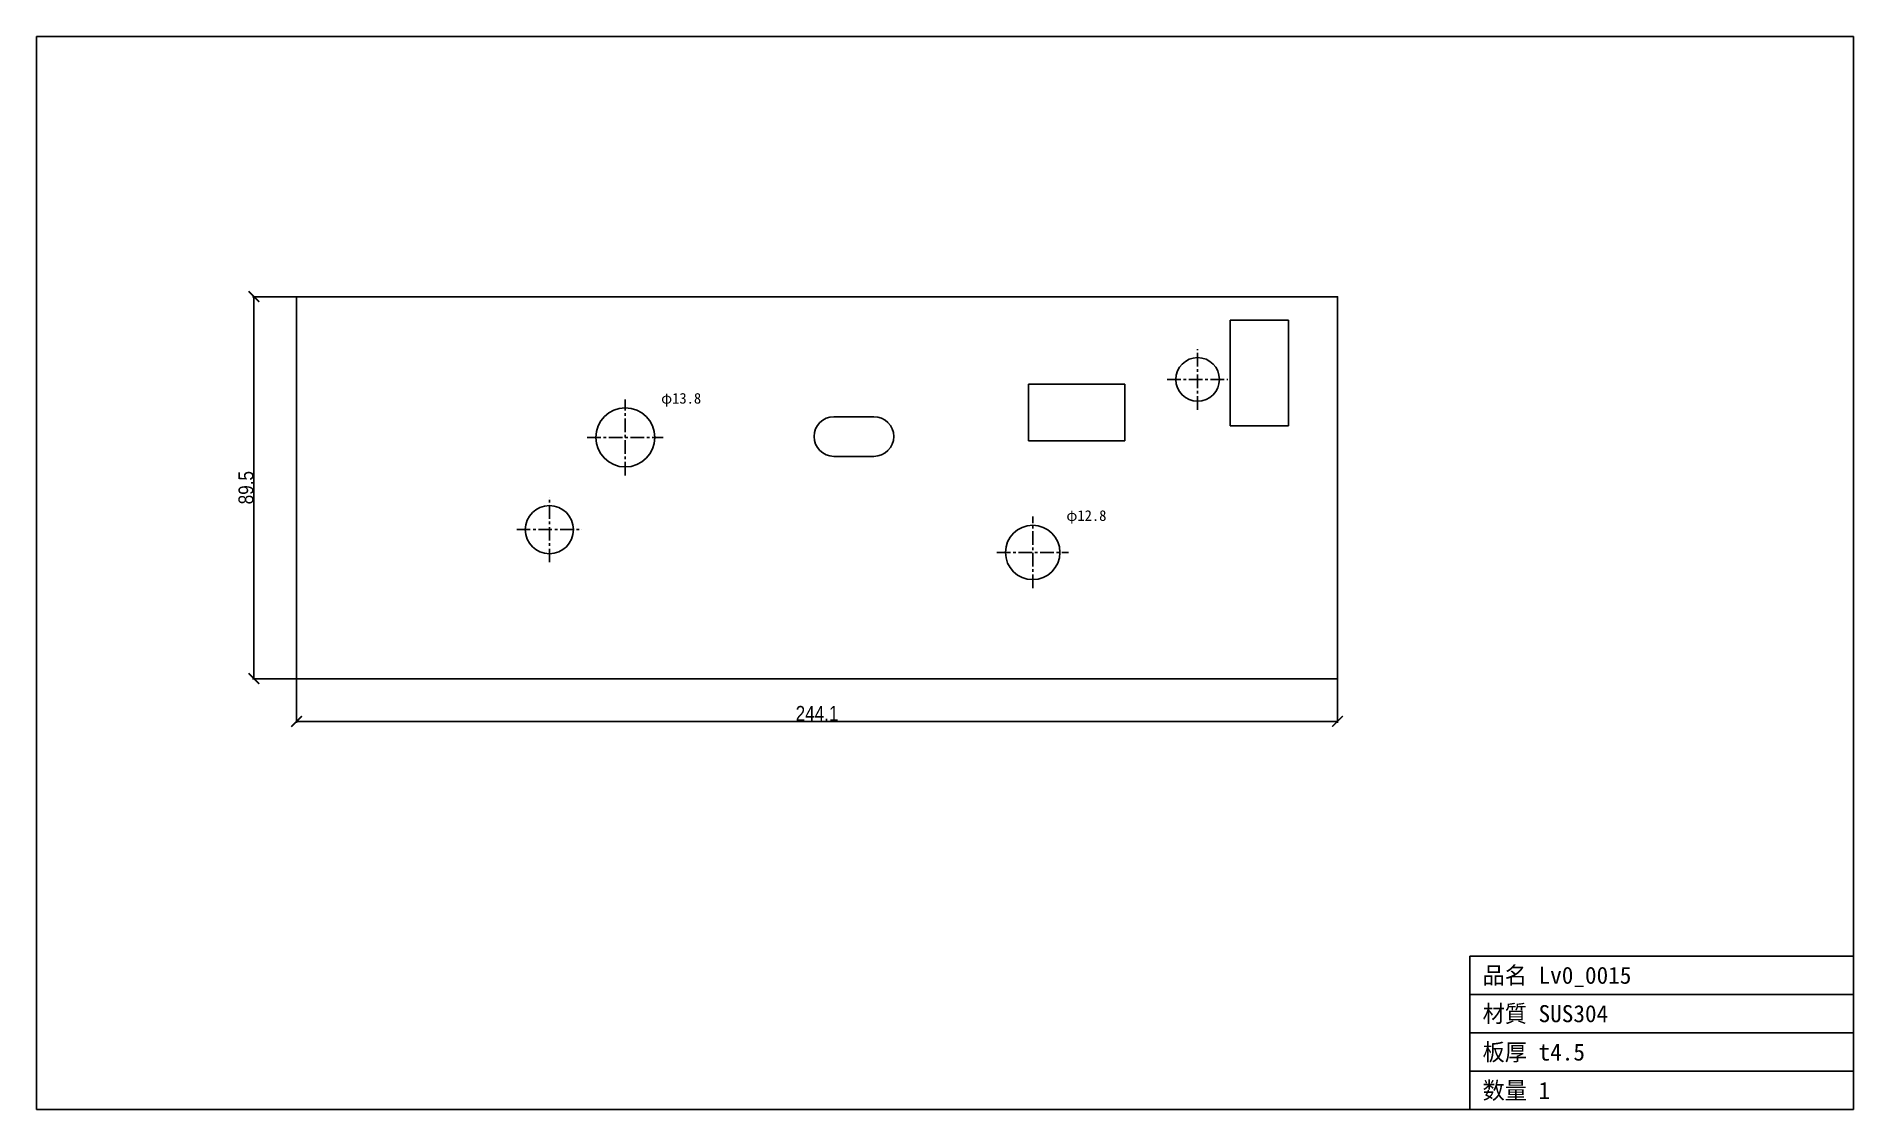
# Model space of a CAD drawing. Header units: millimetres. Extents: x -61 to 365, y -101 to 151.
import ezdxf

# ---------------------------------------------------------------- set-up
doc = ezdxf.new("R2010")
doc.units = ezdxf.units.MM
doc.linetypes.add('CENTER', pattern=[5.08, 3.175, -0.635, 0.635, -0.635])
for name, color, linetype in [('10', 7, 'Continuous'), ('11', 7, 'Continuous'), ('17', 7, 'Continuous'), ('18', 7, 'Continuous'), ('6', 7, 'Continuous')]:
    doc.layers.add(name, color=color, linetype=linetype)
doc.styles.add('OpenSansCondensed-Light', font='OpenSansCondensed-Light.ttf')
doc.dimstyles.new('EZDXF', dxfattribs={"dimtxt": 0.25, "dimasz": 0.175, "dimexe": 0.375, "dimexo": 0.125, "dimgap": 0.1, "dimtad": 1, "dimlfac": 100, "dimzin": 12, "dimdsep": 46, "dimtxsty": 'OpenSansCondensed-Light', "dimblk": 'ARCHTICK', "dimcen": 2.5, "dimazin": 3, "dimtfac": 0.5, "dimtmove": 2, "dimatfit": 3})

# ---------------------------------------------------------------- blocks, each defined once
blk = doc.blocks.new('HOLE_D12_77')
blk.add_circle((0, 0), 6.38)
blk = doc.blocks.new('_ARCHTICK')
at = {"color": 0, "linetype": 'BYBLOCK', "const_width": 0.15}
blk.add_lwpolyline([(-0.5, -0.5), (0.5, 0.5)], dxfattribs=at)

msp = doc.modelspace()

# ---------------------------------------------------------------- linework, layer by layer
at = {"layer": '10', "color": 1, "linetype": 'CENTER'}
for p, q in [((211.27, 63.03), (211.27, 77.26)), ((204.16, 70.14), (218.39, 70.14)), ((77.07, 47.64), (77.07, 65.47)), ((68.15, 56.55), (85.98, 56.55)), ((59.27, 27.29), (59.27, 42.57)), ((51.63, 34.93), (66.91, 34.93)), ((172.61, 21.21), (172.61, 37.98)), ((164.23, 29.59), (181, 29.59))]:
    msp.add_line(p, q, dxfattribs=at)
at = {"layer": '11', "color": 7, "linetype": 'CONTINUOUS'}
for p, q in [((218.88, 59.26), (218.88, 84.01)), ((218.88, 84.01), (232.57, 84.01)), ((232.57, 84.01), (232.57, 59.26)), ((232.57, 59.26), (232.57, 84.01)), ((171.65, 55.77), (171.65, 69.02)), ((171.65, 69.02), (194.21, 69.02)), ((194.21, 69.02), (194.21, 55.77)), ((194.21, 55.77), (171.65, 55.77)), ((232.57, 59.26), (218.88, 59.26))]:
    msp.add_line(p, q, dxfattribs=at)
msp.add_lwpolyline([(0, 0), (244.08, 0), (244.08, 89.54), (0, 89.54)], close=True, dxfattribs=at)
msp.add_lwpolyline([(126, 61.41), (135.38, 61.41, -1), (135.38, 52.11), (126, 52.11, -1)], format="xyb", close=True, dxfattribs=at)
for centre, radius in [((211.27, 70.14), 5.12), ((211.27, 70.14), 5.12), ((77.07, 56.55), 6.92), ((59.27, 34.93), 5.64)]:
    msp.add_circle(centre, radius, dxfattribs=at)
at = {"layer": '17', "color": 7, "linetype": 'CONTINUOUS'}
for p, q in [((365.1, 150.56), (-61.02, 150.56)), ((-61.02, 150.56), (-61.02, -101.02)), ((365.1, -101.02), (365.1, 150.56)), ((275.1, -101.02), (275.1, -65.02)), ((275.1, -65.02), (365.1, -65.02)), ((275.1, -74.02), (365.1, -74.02)), ((275.1, -83.02), (365.1, -83.02)), ((275.1, -92.02), (365.1, -92.02)), ((-61.02, -101.02), (365.1, -101.02))]:
    msp.add_line(p, q, dxfattribs=at)

# ---------------------------------------------------------------- block references
at = {"layer": '11', "color": 7, "linetype": 'CONTINUOUS'}
msp.add_blockref('HOLE_D12_77', (172.61, 29.59), dxfattribs=at)

# ---------------------------------------------------------------- texts
at = {"layer": '6', "color": 2}
for s, height, p in [('φ13.8', 2.5, (85.48, 64.47)), ('φ12.8', 2.5, (180.5, 36.98)), ('品名 Lv0_0015', 4, (278.1, -71.52)), ('材質 SUS304', 4, (278.1, -80.52)), ('板厚 t4.5', 4, (278.1, -89.52)), ('数量 1', 4, (278.1, -98.52))]:
    msp.add_text(s, height=height, dxfattribs=at).set_placement(p)

# ---------------------------------------------------------------- dimensions: what is measured, and where the dimension line sits
at = {"layer": '18', "color": 2}
msp.add_linear_dim(base=(-10, 0), p1=(0, 0), p2=(0, 89.54), angle=90, dimstyle='EZDXF', override={"dimtxt": 3.5, "dimasz": 2.5, "dimdec": 1, "dimlfac": 1}, dxfattribs=at).render()
msp.add_linear_dim(base=(0, -10), p1=(0, 0), p2=(244.08, 0), dimstyle='EZDXF', override={"dimtxt": 3.5, "dimasz": 2.5, "dimdec": 1, "dimlfac": 1}, dxfattribs=at).render()

doc.saveas('drawing.dxf')
